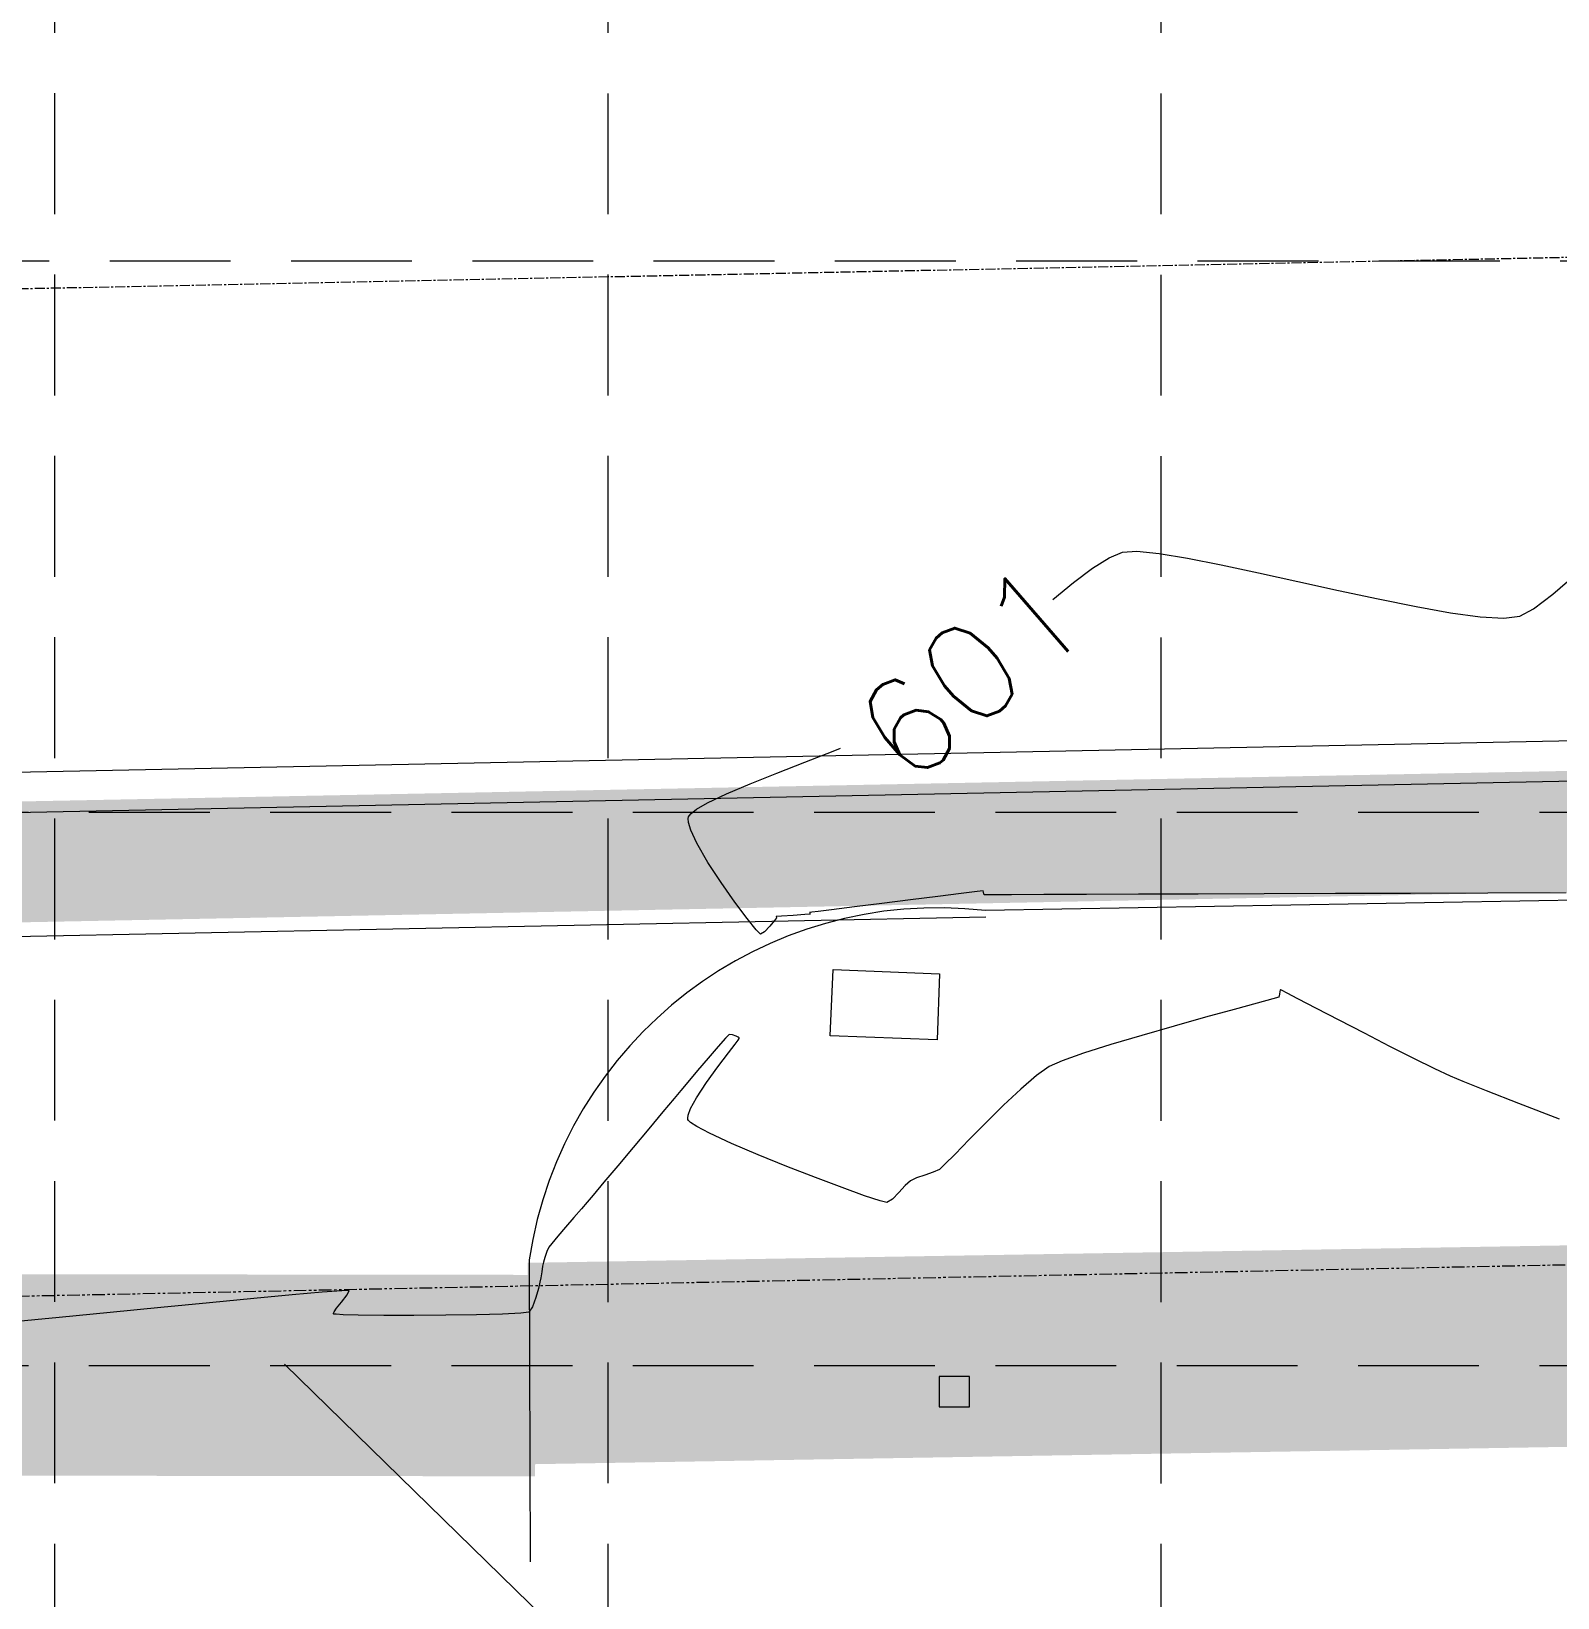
# Model space of a CAD drawing. Extents: x 2140663 to 2528301, y 336313 to 7007653.
# Drawn here: x 2527667.1 to 2527742.9, y 7007448.3 to 7007526 of the extents above; entities that cross this region are included whole.
import ezdxf

# ---------------------------------------------------------------- set-up
doc = ezdxf.new("R2010")
doc.units = 0
doc.header["$MEASUREMENT"] = 0
for name, pattern in [('HIDDEN', [0.375, 0.25, -0.125]), ('PHANTOM2', [1.25, 0.625, -0.125, 0.125, -0.125, 0.125, -0.125]), ('xdrc002pt$0$CL', [0.7000000000000001, 0.5, -0.05, 0.1, -0.05])]:
    doc.linetypes.add(name, pattern=pattern)
for name, color, linetype in [('1 EXISTING CONTOURS', 43, 'Continuous'), ('1 SILT FENCE', 200, 'Continuous'), ('GRID', 254, 'HIDDEN'), ('LIMITS OF DISTURBANCE', 1, 'HIDDEN'), ('SANDBAGS', 250, 'HIDDEN'), ('xdrc002ar$0$xdrc002ar$0$C-PKNG-FACE-N', 1, 'Continuous'), ('xdrc002bs$0$C-STRM-PIPE-E', 5, 'Continuous'), ('xdrc002bs$0$v-comm-exst', 2, 'Continuous'), ('xdrc002bs$0$v-pave-exst', 6, 'Continuous'), ('xdrc002pt$0$v-prop-line', 3, 'PHANTOM2'), ('xdrc002pt$0$V-RWAY-CNTR-E', 2, 'xdrc002pt$0$CL')]:
    doc.layers.add(name, color=color, linetype=linetype)
doc.styles.add('L200', font='simplex', dxfattribs={"height": 12})

msp = doc.modelspace()

# ---------------------------------------------------------------- linework, layer by layer
at = {"layer": '1 EXISTING CONTOURS', "color": 43, "lineweight": 0}
for points, elevation in [([(2527719.767432607, 7007499.388337472), (2527720.593646156, 7007499.90951477)], 601), ([(2527720.593646156, 7007499.90951477), (2527721.262828122, 7007500.195120349)], 601), ([(2527721.970711257, 7007500.237655167), (2527723.06846945, 7007500.127756601)], 601), ([(2527724.486546994, 7007499.893946672), (2527726.155388177, 7007499.564747405)], 601), ([(2527728.005437293, 7007499.168680827), (2527729.96713863, 7007498.734268961)], 601), ([(2527742.613271602, 7007498.109733248), (2527743.819680987, 7007499.152159638)], 601), ([(2527717.789982306, 7007497.837247), (2527718.819762876, 7007498.680311677)], 601), ([(2527706.894189936, 7007490.310831663), (2527707.252298625, 7007490.451416168)], 601), ([(2527702.772140707, 7007488.690011338), (2527704.091936329, 7007489.22109595)], 601), ([(2527700.654911154, 7007487.738305582), (2527701.602485694, 7007488.190221415)], 601), ([(2527699.838375499, 7007487.217619054), (2527700.105093053, 7007487.422383614)], 601), ([(2527699.711732763, 7007486.76757971), (2527699.698991101, 7007486.965644287)], 601), ([(2527700.674046581, 7007484.787955262), (2527700.125793362, 7007485.734704777)], 601), ([(2527714.336271692, 7007483.370654606), (2527714.036966919, 7007483.336932337)], 601), ([(2527712.097576747, 7007483.099390467), (2527710.740074517, 7007482.931059483)], 601), ([(2527714.036966919, 7007483.336932337), (2527713.243638075, 7007483.240596188)], 601), ([(2527714.371553984, 7007483.227579722), (2527714.356112208, 7007483.303851414)], 601), ([(2527714.381546234, 7007483.191806092), (2527714.371553984, 7007483.227579722)], 601), ([(2527714.891046022, 7007483.183768773), (2527714.51561359, 7007483.183398581)], 601), ([(2527717.348679812, 7007483.18988164), (2527715.749366894, 7007483.185604142)], 601), ([(2527719.469979844, 7007483.196138344), (2527717.348679812, 7007483.18988164)], 601), ([(2527722.045858149, 7007483.204133781), (2527719.469979844, 7007483.196138344)], 601), ([(2527725.008905887, 7007483.21362747), (2527722.045858149, 7007483.204133781)], 601), ([(2527731.8268743, 7007483.236147708), (2527728.291714218, 7007483.224378939)], 601), ([(2527735.546977296, 7007483.248693302), (2527731.8268743, 7007483.236147708)], 601), ([(2527739.384614363, 7007483.261775247), (2527735.546977296, 7007483.248693302)], 601), ([(2527743.272376663, 7007483.275153063), (2527739.384614363, 7007483.261775247)], 601), ([(2527704.070321166, 7007482.105334892), (2527704.088039348, 7007482.038574591)], 601), ([(2527705.487314765, 7007482.194549706), (2527704.910090192, 7007482.158297914)], 601), ([(2527705.738838526, 7007482.305355511), (2527705.726155289, 7007482.303576405)], 601), ([(2527705.742332134, 7007482.244838259), (2527705.750623659, 7007482.212329172)], 601), ([(2527706.144478233, 7007482.356886986), (2527705.836040704, 7007482.317866775)], 601), ([(2527706.81183826, 7007482.440758033), (2527706.144478233, 7007482.356886986)], 601), ([(2527729.01145565, 7007478.105265143), (2527728.718200629, 7007478.017752208)], 602), ([(2527729.065877521, 7007478.385211765), (2527729.048513018, 7007478.246884927)], 602), ([(2527729.08276443, 7007478.448122344), (2527729.065877521, 7007478.385211765)], 602), ([(2527729.107363804, 7007478.458140619), (2527729.094856362, 7007478.461865692)], 602), ([(2527729.187025452, 7007478.421091772), (2527729.107363804, 7007478.458140619)], 602), ([(2527729.432149683, 7007478.297632032), (2527729.187025452, 7007478.421091772)], 602), ([(2527723.816137576, 7007476.659856121), (2527722.212491086, 7007476.198666056)], 602), ([(2527733.261063213, 7007476.305044261), (2527732.017477136, 7007476.951362671)], 602), ([(2527701.178398834, 7007475.647490927), (2527700.689388316, 7007475.074060366)], 602), ([(2527701.550390842, 7007476.070464881), (2527701.178398834, 7007475.647490927)], 602), ([(2527702.02817005, 7007475.764587704), (2527702.181825358, 7007475.971093775)], 602), ([(2527702.224176649, 7007476.072227423), (2527702.180574173, 7007476.106189661)], 602), ([(2527702.181825358, 7007475.971093775), (2527702.229081663, 7007476.043206076)], 602), ([(2527702.233724563, 7007476.057119098), (2527702.224176649, 7007476.072227423)], 602), ([(2527702.229081663, 7007476.043206076), (2527702.233724563, 7007476.057119098)], 602), ([(2527720.67924431, 7007475.740887589), (2527719.327223252, 7007475.31256973)], 602), ([(2527722.212491086, 7007476.198666056), (2527720.67924431, 7007475.740887589)], 602), ([(2527700.689388316, 7007475.074060366), (2527700.164402557, 7007474.450948432)], 602), ([(2527719.327223252, 7007475.31256973), (2527718.267253913, 7007474.939761488)], 602), ([(2527736.758168668, 7007474.535931776), (2527735.722951911, 7007475.046409743)], 602), ([(2527700.60855645, 7007473.862529815), (2527701.175464946, 7007474.644989572)], 602), ([(2527716.987375651, 7007474.205427657), (2527716.211408665, 7007473.537200823)], 602), ([(2527717.610162298, 7007474.648511869), (2527716.987375651, 7007474.205427657)], 602), ([(2527698.99690477, 7007473.062720953), (2527698.44155471, 7007472.400850804)], 602), ([(2527699.673043626, 7007472.086242324), (2527699.692771956, 7007472.246476434)], 602), ([(2527699.683496713, 7007472.024004439), (2527699.673043626, 7007472.086242324)], 602), ([(2527699.706704544, 7007471.981499622), (2527699.683496713, 7007472.024004439)], 602), ([(2527699.815687964, 7007471.877026014), (2527699.706704544, 7007471.981499622)], 602), ([(2527701.853235541, 7007470.835334665), (2527700.762028845, 7007471.339532054)], 602), ([(2527696.968323036, 7007470.641944219), (2527696.20154029, 7007469.726039209)], 602), ([(2527703.166271659, 7007470.274806615), (2527701.853235541, 7007470.835334665)], 602), ([(2527712.944219637, 7007470.309593629), (2527712.428712677, 7007469.788198453)], 602), ([(2527709.565404303, 7007467.897720243), (2527709.222954876, 7007467.982847583)], 602), ([(2527709.831764908, 7007468.065215397), (2527709.565404303, 7007467.897720243)], 602), ([(2527694.028178913, 7007467.155968296), (2527693.61372331, 7007466.678028928)], 602), ([(2527692.687949677, 7007465.470882083), (2527692.585014119, 7007465.180233072)], 602), ([(2527692.474587303, 7007464.744735218), (2527692.43080398, 7007464.459890212)], 602), ([(2527692.38461569, 7007464.166552168), (2527692.339189461, 7007463.943123584)], 602), ([(2527681.535355414, 7007463.44786538), (2527680.045388882, 7007463.316844229)], 602), ([(2527682.511052826, 7007463.523691469), (2527681.535355414, 7007463.44786538)], 602), ([(2527692.128925754, 7007463.181234949), (2527691.963104728, 7007462.72887248)], 602), ([(2527692.261181627, 7007463.642982825), (2527692.128925754, 7007463.181234949)], 602), ([(2527673.518561825, 7007462.697834182), (2527671.000206068, 7007462.451256561)], 602), ([(2527682.09391741, 7007462.403756786), (2527682.125469392, 7007462.484322547)], 602), ([(2527682.097388135, 7007462.37847952), (2527682.09391741, 7007462.403756786)], 602), ([(2527682.115698166, 7007462.369984532), (2527682.097388135, 7007462.37847952)], 602), ([(2527682.230193992, 7007462.35453302), (2527682.115698166, 7007462.369984532)], 602), ([(2527682.246791768, 7007462.662771356), (2527682.484408133, 7007462.959425305)], 602), ([(2527690.474212383, 7007462.364757188), (2527689.18306843, 7007462.333428434)], 602), ([(2527691.391936482, 7007462.406051684), (2527690.474212383, 7007462.364757188)], 602), ([(2527691.963104728, 7007462.72887248), (2527691.784401434, 7007462.45688794)], 602), ([(2527682.578406431, 7007462.335151045), (2527682.230193992, 7007462.35453302)], 602), ([(2527683.321079918, 7007462.316250491), (2527682.578406431, 7007462.335151045)], 602), ([(2527686.087878129, 7007462.302364083), (2527684.587510366, 7007462.303476452)], 602), ([(2527687.670343915, 7007462.312489405), (2527686.087878129, 7007462.302364083)], 602), ([(2527689.18306843, 7007462.333428434), (2527687.670343915, 7007462.312489405)], 602)]:
    msp.add_lwpolyline(points, dxfattribs=dict(at, elevation=elevation))
at = {"layer": '1 EXISTING CONTOURS', "color": 43, "lineweight": 0, "extrusion": (0.05997916651414151, -0.9981996291244898, 0), "elevation": -6843273.481334418}
msp.add_lwpolyline([(2943474.448136121, 601), (2943475.157296007, 601)], dxfattribs=at)
at = {"layer": '1 EXISTING CONTOURS', "color": 43, "lineweight": 0, "extrusion": (-0.1626816923295529, -0.98667860369058, 0), "elevation": -7325364.707935506}
msp.add_lwpolyline([(1354058.287930904, 601), (1354059.72515427, 601)], dxfattribs=at)
at = {"layer": '1 EXISTING CONTOURS', "color": 43, "lineweight": 0, "extrusion": (-0.5985238906686724, 0.8011049571053942, 0), "elevation": 4100841.827186293}
msp.add_lwpolyline([(-6219123.450676369, 601.0000000000003), (-6219124.633629641, 601.0000000000003)], dxfattribs=at)
at = {"layer": '1 EXISTING CONTOURS', "color": 43, "lineweight": 0, "extrusion": (-0.2093408346816048, -0.9778427352774112, 0), "elevation": -7381388.845063358}
msp.add_lwpolyline([(1004762.849901826, 601.0000000000007), (1004764.741871822, 601.0000000000007)], dxfattribs=at)
at = {"layer": '1 EXISTING CONTOURS', "color": 43, "lineweight": 0, "extrusion": (-0.21644139620223, -0.9762956119997822, 0), "elevation": -7388495.668670517}
msp.add_lwpolyline([(951098.8653072647, 601), (951100.9177571856, 601)], dxfattribs=at)
at = {"layer": '1 EXISTING CONTOURS', "color": 43, "lineweight": 0, "extrusion": (-0.2104915133179071, -0.9775956847394209, 0), "elevation": -7382566.216980425}
msp.add_lwpolyline([(996080.9473235076, 601), (996082.9689554421, 601)], dxfattribs=at)
at = {"layer": '1 EXISTING CONTOURS', "color": 43, "lineweight": 0, "extrusion": (-0.1973452634694252, -0.9803340486722795, 0), "elevation": -7368525.074370778}
msp.add_lwpolyline([(1095127.142167909, 601), (1095129.059191757, 601)], dxfattribs=at)
at = {"layer": '1 EXISTING CONTOURS', "color": 43, "lineweight": 0, "extrusion": (-0.1739649921353286, -0.9847518375262648, 0), "elevation": -7340383.569172767}
msp.add_lwpolyline([(1270133.254952257, 601), (1270134.994226124, 601)], dxfattribs=at)
at = {"layer": '1 EXISTING CONTOURS', "color": 43, "lineweight": 0, "extrusion": (0.4772905171332316, -0.8787455617268815, 0), "elevation": -4951340.100466067}
msp.add_lwpolyline([(5565853.044051845, 601), (5565853.8054379, 601)], dxfattribs=at)
at = {"layer": '1 EXISTING CONTOURS', "color": 43, "lineweight": 0, "extrusion": (0.6050648613638814, -0.7961761824764084, 0), "elevation": -4049754.85985531}
msp.add_lwpolyline([(6252518.128647786, 601.0000000000007), (6252519.336390933, 601.0000000000007)], dxfattribs=at)
at = {"layer": '1 EXISTING CONTOURS', "color": 43, "lineweight": 0, "extrusion": (-0.133102976680481, -0.991102213497072, 0), "elevation": -7281595.360504258}
msp.add_lwpolyline([(1572527.536172971, 601.0000000000007), (1572529.026056449, 601.0000000000007)], dxfattribs=at)
at = {"layer": '1 EXISTING CONTOURS', "color": 43, "lineweight": 0, "extrusion": (-0.05586833037106737, -0.9984381451354657, 0), "elevation": -7137772.850483043}
msp.add_lwpolyline([(2132293.89785139, 601), (2132295.070627876, 601)], dxfattribs=at)
at = {"layer": '1 EXISTING CONTOURS', "color": 43, "lineweight": 0, "extrusion": (0.1195178840076274, -0.9928320479327505, 0), "elevation": -6655157.359285601}
msp.add_lwpolyline([(3347142.670467376, 601), (3347143.471919184, 601)], dxfattribs=at)
at = {"layer": '1 EXISTING CONTOURS', "color": 43, "lineweight": 0, "extrusion": (-0.3636814679990701, 0.9315233705248848, 0), "elevation": 5608360.84332944}
msp.add_lwpolyline([(-4903109.40232591, 601.0000000000003), (-4903110.903089507, 601.0000000000003)], dxfattribs=at)
at = {"layer": '1 EXISTING CONTOURS', "color": 43, "lineweight": 0, "extrusion": (-0.3611975826556311, 0.9324893062570363, 0), "elevation": 5621408.158706946}
msp.add_lwpolyline([(-4888146.703016297, 601.0000000000007), (-4888148.208939457, 601.0000000000007)], dxfattribs=at)
at = {"layer": '1 EXISTING CONTOURS', "color": 43, "lineweight": 0, "extrusion": (0.3929288927507518, -0.9195688583470345, 0), "elevation": -5450660.92309323}
msp.add_lwpolyline([(5077840.25238741, 601.0000000000007), (5077841.524347637, 601.0000000000007)], dxfattribs=at)
at = {"layer": '1 EXISTING CONTOURS', "color": 43, "lineweight": 0, "extrusion": (0.4982062903549041, -0.8670585287342517, 0), "elevation": -4816585.642087603}
msp.add_lwpolyline([(5682838.247617787, 601.0000000000007), (5682838.881736571, 601.0000000000007)], dxfattribs=at)
at = {"layer": '1 EXISTING CONTOURS', "color": 43, "lineweight": 0, "extrusion": (0.9828663553360847, -0.1843196341911558, 0), "elevation": 1192773.556424654}
msp.add_lwpolyline([(7353327.857851054, 601.0000000000007), (7353327.93799367, 601.0000000000007)], dxfattribs=at)
at = {"layer": '1 EXISTING CONTOURS', "color": 43, "lineweight": 0, "extrusion": (0.958956530009058, 0.2835531229822494, 0), "elevation": 4410948.901672164}
msp.add_lwpolyline([(6003137.64482871, 601), (6003138.047499473, 601)], dxfattribs=at)
at = {"layer": '1 EXISTING CONTOURS', "color": 43, "lineweight": 0, "extrusion": (0.9088387150423729, -0.4171476837285908, 0), "elevation": -625885.6294660107}
msp.add_lwpolyline([(7423099.601878723, 601), (7423099.661303404, 601)], dxfattribs=at)
at = {"layer": '1 EXISTING CONTOURS', "color": 43, "lineweight": 0, "extrusion": (0.7666622637847472, -0.6420506002554991, 0), "elevation": -2561269.294097752}
msp.add_lwpolyline([(6995287.05672089, 601), (6995287.212197221, 601)], dxfattribs=at)
at = {"layer": '1 EXISTING CONTOURS', "color": 43, "lineweight": 0, "extrusion": (0.9072156735213225, 0.4206658076398098, 0), "elevation": 5240978.818195589}
msp.add_lwpolyline([(5293983.875613144, 601.0000000000007), (5293984.588487921, 601.0000000000007)], dxfattribs=at)
at = {"layer": '1 EXISTING CONTOURS', "color": 43, "lineweight": 0, "extrusion": (0.8366021946521173, 0.5478108869886222, 0), "elevation": 5953456.388580056}
msp.add_lwpolyline([(4477774.00296256, 601.0000000000007), (4477775.204303503, 601.0000000000007)], dxfattribs=at)
at = {"layer": '1 EXISTING CONTOURS', "color": 43, "lineweight": 0, "extrusion": (0.8166470482600172, 0.5771374174043832, 0), "elevation": 6108520.924758897}
msp.add_lwpolyline([(4263808.751333434, 601), (4263809.928234927, 601)], dxfattribs=at)
at = {"layer": '1 EXISTING CONTOURS', "color": 43, "lineweight": 0, "extrusion": (0.9586142922905825, 0.2847079883252765, 0), "elevation": 4418189.58325975}
msp.add_lwpolyline([(5997813.178669969, 601.0000000000007), (5997813.248357216, 601.0000000000007)], dxfattribs=at)
at = {"layer": '1 EXISTING CONTOURS', "color": 43, "lineweight": 0, "extrusion": (0.7998043111052171, 0.6002608299210513, 0), "elevation": 6227984.420167324}
msp.add_lwpolyline([(4087333.444776959, 601.0000000000007), (4087334.46372058, 601.0000000000007)], dxfattribs=at)
at = {"layer": '1 EXISTING CONTOURS', "color": 43, "lineweight": 0, "extrusion": (0.1242324184511737, -0.9922531462312288, 0), "elevation": -6639173.368632074}
msp.add_lwpolyline([(3378682.680673736, 601), (3378681.527666125, 601)], dxfattribs=at)
at = {"layer": '1 EXISTING CONTOURS', "color": 43, "lineweight": 0, "extrusion": (0.1238798254469776, -0.9922972280759562, 0), "elevation": -6640373.523533179}
msp.add_lwpolyline([(3376324.684406492, 601), (3376323.317367222, 601)], dxfattribs=at)
at = {"layer": '1 EXISTING CONTOURS', "color": 43, "lineweight": 0, "extrusion": (0.1235251849250248, -0.9923414375552593, 0), "elevation": -6641579.748846835}
msp.add_lwpolyline([(3373952.734447492, 601.0000000000007), (3373951.295777802, 601.0000000000007)], dxfattribs=at)
at = {"layer": '1 EXISTING CONTOURS', "color": 43, "lineweight": 0, "extrusion": (0.1222848855950231, -0.9924950411740163, 0), "elevation": -6645791.242586438}
msp.add_lwpolyline([(3365652.146206025, 601.0000000000007), (3365650.991478514, 601.0000000000007)], dxfattribs=at)
at = {"layer": '1 EXISTING CONTOURS', "color": 43, "lineweight": 0, "extrusion": (0.8537760873144673, 0.520640367941249, 0), "elevation": 5806480.721849095}
msp.add_lwpolyline([(4666791.426560346, 601), (4666791.435763481, 601)], dxfattribs=at)
at = {"layer": '1 EXISTING CONTOURS', "color": 43, "lineweight": 0, "extrusion": (-0.019455768550069, -0.999810718621343, 0), "elevation": -7055335.42393197}
msp.add_lwpolyline([(2390899.980973691, 601.0000000000007), (2390899.966128454, 601.0000000000007)], dxfattribs=at)
at = {"layer": '1 EXISTING CONTOURS', "color": 43, "lineweight": 0, "extrusion": (-0.002283135454091608, -0.9999973936428526, 0), "elevation": -7013236.034023119}
msp.add_lwpolyline([(2511708.894186828, 601), (2511708.779753122, 601)], dxfattribs=at)
at = {"layer": '1 EXISTING CONTOURS', "color": 43, "lineweight": 0, "extrusion": (0.00213831963880176, -0.9999977137919479, 0), "elevation": -7002062.100811482}
msp.add_lwpolyline([(2542694.209397146, 601.0000000000007), (2542693.351074311, 601.0000000000007)], dxfattribs=at)
at = {"layer": '1 EXISTING CONTOURS', "color": 43, "lineweight": 0, "extrusion": (0.00327506522364015, -0.9999946369595095, 0), "elevation": -6999167.167939668}
msp.add_lwpolyline([(2550664.700018445, 601.0000000000003), (2550661.417192509, 601.0000000000003)], dxfattribs=at)
at = {"layer": '1 EXISTING CONTOURS', "color": 43, "lineweight": 0, "extrusion": (0.7794947730636268, 0.6264087313938761, 0), "elevation": 6359878.896674771}
msp.add_lwpolyline([(3878919.876399301, 601.0000000000007), (3878920.603243909, 601.0000000000007)], dxfattribs=at)
at = {"layer": '1 EXISTING CONTOURS', "color": 43, "lineweight": 0, "extrusion": (0.7657303452222649, -0.6431617513548137, 0), "elevation": -2571404.69160913}
msp.add_lwpolyline([(6991564.062018923, 601), (6991563.691272896, 601)], dxfattribs=at)
at = {"layer": '1 EXISTING CONTOURS', "color": 43, "lineweight": 0, "extrusion": (0.7844981496575097, -0.6201311580496046, 0), "elevation": -2362578.771644476}
msp.add_lwpolyline([(7064864.756342562, 601.0000000000007), (7064864.58958124, 601.0000000000007)], dxfattribs=at)
at = {"layer": '1 EXISTING CONTOURS', "color": 43, "lineweight": 0, "extrusion": (0.06448669776867813, -0.9979185667232029, 0), "elevation": -6829893.210462834}
msp.add_lwpolyline([(2974332.466885027, 601.0000000000003), (2974332.203601455, 601.0000000000003)], dxfattribs=at)
at = {"layer": '1 EXISTING CONTOURS', "color": 43, "lineweight": 0, "extrusion": (0.06224069843836551, -0.9980611681945674, 0), "elevation": -6836569.709963303}
msp.add_lwpolyline([(2958954.699242609, 601), (2958954.121088202, 601)], dxfattribs=at)
at = {"layer": '1 EXISTING CONTOURS', "color": 43, "lineweight": 0, "extrusion": (0.0673698173410927, -0.9977280730296346, 0), "elevation": -6821270.649785084}
msp.add_lwpolyline([(2994055.784421243, 601.0000000000007), (2994055.520512767, 601.0000000000007)], dxfattribs=at)
at = {"layer": '1 EXISTING CONTOURS', "color": 43, "lineweight": 0, "extrusion": (0.98353946549615, 0.1806934415288711, 0), "elevation": 3752304.432720212}
msp.add_lwpolyline([(6435395.552502034, 601), (6435395.541887709, 601)], dxfattribs=at)
at = {"layer": '1 EXISTING CONTOURS', "color": 43, "lineweight": 0, "extrusion": (0.959077666751516, 0.2831431248299496, 0), "elevation": 4408386.545584208}
msp.add_lwpolyline([(6005017.26900699, 601.0000000000007), (6005017.218647629, 601.0000000000007)], dxfattribs=at)
at = {"layer": '1 EXISTING CONTOURS', "color": 43, "lineweight": 0, "extrusion": (0.1276606810826017, -0.9918179018880061, 0), "elevation": -6627457.761418506}
msp.add_lwpolyline([(3401603.864265121, 601.0000000000007), (3401603.766261064, 601.0000000000007)], dxfattribs=at)
at = {"layer": '1 EXISTING CONTOURS', "color": 43, "lineweight": 0, "extrusion": (0.7165286868066427, 0.697557625564475, 0), "elevation": 6699293.882009359}
msp.add_lwpolyline([(3257842.615373332, 601.0000000000007), (3257842.916772787, 601.0000000000007)], dxfattribs=at)
at = {"layer": '1 EXISTING CONTOURS', "color": 43, "lineweight": 0, "extrusion": (0.5317898809899285, -0.8468763324575305, 0), "elevation": -4590262.968003985}
msp.add_lwpolyline([(5867159.921494083, 601), (5867159.696875634, 601)], dxfattribs=at)
at = {"layer": '1 EXISTING CONTOURS', "color": 43, "lineweight": 0, "extrusion": (0.723332199258528, -0.6905002024009994, 0), "elevation": -3010297.969800677}
msp.add_lwpolyline([(6814117.042593911, 601), (6814116.655358134, 601)], dxfattribs=at)
at = {"layer": '1 EXISTING CONTOURS', "color": 43, "lineweight": 0, "extrusion": (0.2659354544227698, -0.9639908371353718, 0), "elevation": -6082931.915208497}
msp.add_lwpolyline([(4300244.174117848, 602), (4300243.368108816, 602)], dxfattribs=at)
at = {"layer": '1 EXISTING CONTOURS', "color": 43, "lineweight": 0, "extrusion": (0.9674283348032464, -0.2531450513437262, 0), "elevation": 671488.2636390144}
msp.add_lwpolyline([(7419115.111322716, 602), (7419114.964934835, 602)], dxfattribs=at)
at = {"layer": '1 EXISTING CONTOURS', "color": 43, "lineweight": 0, "extrusion": (0.7507734907456676, -0.660559736582215, 0), "elevation": -2731106.13067085}
msp.add_lwpolyline([(6930745.131189507, 602.0000000000007), (6930745.112883923, 602.0000000000007)], dxfattribs=at)
at = {"layer": '1 EXISTING CONTOURS', "color": 43, "lineweight": 0, "extrusion": (-0.4591379651233619, -0.8883649750988492, 0), "elevation": -7385774.831241246}
msp.add_lwpolyline([(-971852.4349107742, 602.0000000000003), (-971853.0321726105, 602.0000000000003)], dxfattribs=at)
at = {"layer": '1 EXISTING CONTOURS', "color": 43, "lineweight": 0, "extrusion": (-0.4624056248168661, -0.8866685052136024, 0), "elevation": -7382146.617118306}
msp.add_lwpolyline([(-999037.6631731424, 602.0000000000003), (-999038.706160794, 602.0000000000003)], dxfattribs=at)
at = {"layer": '1 EXISTING CONTOURS', "color": 43, "lineweight": 0, "extrusion": (0.2661560128040866, -0.9639299647008754, 0), "elevation": -6081947.843677804}
msp.add_lwpolyline([(4301633.864829702, 602), (4301632.400026281, 602)], dxfattribs=at)
at = {"layer": '1 EXISTING CONTOURS', "color": 43, "lineweight": 0, "extrusion": (0.264307359481781, -0.964438499710463, 0), "elevation": -6090184.281840157}
msp.add_lwpolyline([(4289966.098147294, 602.0000000000007), (4289964.905858083, 602.0000000000007)], dxfattribs=at)
at = {"layer": '1 EXISTING CONTOURS', "color": 43, "lineweight": 0, "extrusion": (0.4627003264191785, 0.8865147533637475, 0), "elevation": 7381814.130826306}
msp.add_lwpolyline([(1001490.146726986, 602.0000000000003), (1001491.421332571, 602.0000000000003)], dxfattribs=at)
at = {"layer": '1 EXISTING CONTOURS', "color": 43, "lineweight": 0, "extrusion": (0.2701159383715457, -0.9628278038349637, 0), "elevation": -6064214.87229393}
msp.add_lwpolyline([(4326595.527758753, 602), (4326593.904186819, 602)], dxfattribs=at)
at = {"layer": '1 EXISTING CONTOURS', "color": 43, "lineweight": 0, "extrusion": (0.7026166955162695, -0.7115685344236335, 0), "elevation": -3210294.166882412}
msp.add_lwpolyline([(6722202.812643474, 602), (6722202.568211326, 602)], dxfattribs=at)
at = {"layer": '1 EXISTING CONTOURS', "color": 43, "lineweight": 0, "extrusion": (0.7935263965029622, -0.6085358313633007, 0), "elevation": -2258501.80831455}
msp.add_lwpolyline([(7098813.712571903, 602), (7098814.247206282, 602)], dxfattribs=at)
at = {"layer": '1 EXISTING CONTOURS', "color": 43, "lineweight": 0, "extrusion": (-0.1230386594500711, -0.9924018784145512, 0), "elevation": -7265237.617361661}
msp.add_lwpolyline([(1646305.626825704, 602.0000000000007), (1646305.45631856, 602.0000000000007)], dxfattribs=at)
at = {"layer": '1 EXISTING CONTOURS', "color": 43, "lineweight": 0, "extrusion": (-0.3238157955969114, -0.946120145923307, 0), "elevation": -7448424.224668467}
msp.add_lwpolyline([(122378.3847154039, 602.0000000000007), (122378.1966563687, 602.0000000000007)], dxfattribs=at)
at = {"layer": '1 EXISTING CONTOURS', "color": 43, "lineweight": 0, "extrusion": (0.4444816580242368, 0.8957879524083954, 0), "elevation": 7400729.928927481}
msp.add_lwpolyline([(850409.4376096283, 602.0000000000007), (850409.5594186462, 602.0000000000007)], dxfattribs=at)
at = {"layer": '1 EXISTING CONTOURS', "color": 43, "lineweight": 0, "extrusion": (-0.4579256117569481, -0.888990514064703, 0), "elevation": -7387093.762648281}
msp.add_lwpolyline([(-961770.5589698087, 602), (-961771.9826886775, 602)], dxfattribs=at)
at = {"layer": '1 EXISTING CONTOURS', "color": 43, "lineweight": 0, "extrusion": (-0.4523173634363862, -0.8918570528587841, 0), "elevation": -7393004.800542041}
msp.add_lwpolyline([(-915223.705060563, 602), (-915225.046324979, 602)], dxfattribs=at)
at = {"layer": '1 EXISTING CONTOURS', "color": 43, "lineweight": 0, "extrusion": (0.7967724870255424, -0.6042794088160971, 0), "elevation": -2220469.883735496}
msp.add_lwpolyline([(7110800.772630482, 602), (7110801.645340887, 602)], dxfattribs=at)
at = {"layer": '1 EXISTING CONTOURS', "color": 43, "lineweight": 0, "extrusion": (0.4052191480044685, -0.914219580894291, 0), "elevation": -5382090.959904035}
msp.add_lwpolyline([(5150452.559660532, 602.0000000000003), (5150451.840914589, 602.0000000000003)], dxfattribs=at)
at = {"layer": '1 EXISTING CONTOURS', "color": 43, "lineweight": 0, "extrusion": (0.7660856075080534, -0.6427385486875803, 0), "elevation": -2567539.242523357}
msp.add_lwpolyline([(6992975.657037448, 602.0000000000003), (6992974.910361013, 602.0000000000003)], dxfattribs=at)
at = {"layer": '1 EXISTING CONTOURS', "color": 43, "lineweight": 0, "extrusion": (-0.4210875756047777, -0.9070199852656449, 0), "elevation": -7420317.993594547}
msp.add_lwpolyline([(-658051.8433905351, 602), (-658052.7062981525, 602)], dxfattribs=at)
at = {"layer": '1 EXISTING CONTOURS', "color": 43, "lineweight": 0, "extrusion": (-0.3807949835450307, -0.9246594943582963, 0), "elevation": -7442077.300410856}
msp.add_lwpolyline([(-331113.823739267, 602.0000000000003), (-331114.4958503349, 602.0000000000003)], dxfattribs=at)
at = {"layer": '1 EXISTING CONTOURS', "color": 43, "lineweight": 0, "extrusion": (0.7646742321962751, -0.6444170378062931, 0), "elevation": -2582868.743904581}
msp.add_lwpolyline([(6987326.901870158, 602.0000000000007), (6987326.383923533, 602.0000000000007)], dxfattribs=at)
at = {"layer": '1 EXISTING CONTOURS', "color": 43, "lineweight": 0, "extrusion": (0.7649140967504083, -0.6441323036399486, 0), "elevation": -2580267.171318174}
msp.add_lwpolyline([(6988288.573281279, 602), (6988288.024005257, 602)], dxfattribs=at)
at = {"layer": '1 EXISTING CONTOURS', "color": 43, "lineweight": 0, "extrusion": (0.8349471593039172, -0.5503301201736277, 0), "elevation": -1745927.490194599}
msp.add_lwpolyline([(7241939.257162043, 602.0000000000003), (7241940.175085541, 602.0000000000003)], dxfattribs=at)
at = {"layer": '1 EXISTING CONTOURS', "color": 43, "lineweight": 0, "extrusion": (0.684664203479787, -0.7288586478003735, 0), "elevation": -3376820.880314033}
msp.add_lwpolyline([(6640114.10762369, 602), (6640112.926704439, 602)], dxfattribs=at)
at = {"layer": '1 EXISTING CONTOURS', "color": 43, "lineweight": 0, "extrusion": (-0.3701529466753146, -0.9289708262736681, 0), "elevation": -7445388.563633412}
msp.add_lwpolyline([(-245640.8664727886, 602), (-245642.1097419574, 602)], dxfattribs=at)
at = {"layer": '1 EXISTING CONTOURS', "color": 43, "lineweight": 0, "extrusion": (-0.3659491440363822, -0.9306348499701906, 0), "elevation": -7446423.04830517}
msp.add_lwpolyline([(-211974.8740047617, 602), (-211976.6129417927, 602)], dxfattribs=at)
at = {"layer": '1 EXISTING CONTOURS', "color": 43, "lineweight": 0, "extrusion": (0.9363195089490662, -0.3511492234953392, 0), "elevation": -93933.9029083969}
msp.add_lwpolyline([(7448832.757141306, 602.0000000000007), (7448833.096095036, 602.0000000000007)], dxfattribs=at)
at = {"layer": '1 EXISTING CONTOURS', "color": 43, "lineweight": 0, "extrusion": (0.8770124141057567, -0.480467715361181, 0), "elevation": -1150040.219129711}
msp.add_lwpolyline([(7360118.583690105, 602.0000000000007), (7360119.190599159, 602.0000000000007)], dxfattribs=at)
at = {"layer": '1 EXISTING CONTOURS', "color": 43, "lineweight": 0, "extrusion": (-0.701786093423394, 0.7123877308583657, 0), "elevation": 3218122.114983562}
msp.add_lwpolyline([(-6718460.313953338, 602), (-6718459.082804517, 602)], dxfattribs=at)
at = {"layer": '1 EXISTING CONTOURS', "color": 43, "lineweight": 0, "extrusion": (-0.3633151742952629, -0.9316662944030994, 0), "elevation": -7446992.873996453}
msp.add_lwpolyline([(-190908.0192437703, 602), (-190910.1783191194, 602)], dxfattribs=at)
at = {"layer": '1 EXISTING CONTOURS', "color": 43, "lineweight": 0, "extrusion": (0.7665154557030366, -0.642225860712854, 0), "elevation": -2562860.071249813}
msp.add_lwpolyline([(6994689.207914619, 602), (6994688.115811203, 602)], dxfattribs=at)
at = {"layer": '1 EXISTING CONTOURS', "color": 43, "lineweight": 0, "extrusion": (-0.5475548486139753, -0.8367697937660792, 0), "elevation": -7247695.087281257}
msp.add_lwpolyline([(-1721871.982736302, 602), (-1721872.349315894, 602)], dxfattribs=at)
at = {"layer": '1 EXISTING CONTOURS', "color": 43, "lineweight": 0, "extrusion": (0.7112162847533905, -0.702973254328772, 0), "elevation": -3128313.604467955}
msp.add_lwpolyline([(6760743.774642364, 602.0000000000007), (6760742.601107943, 602.0000000000007)], dxfattribs=at)
at = {"layer": '1 EXISTING CONTOURS', "color": 43, "lineweight": 0, "extrusion": (0.7667079632527805, -0.6419960273122982, 0), "elevation": -2560762.919332567}
msp.add_lwpolyline([(6995456.157624635, 602), (6995454.955351437, 602)], dxfattribs=at)
at = {"layer": '1 EXISTING CONTOURS', "color": 43, "lineweight": 0, "extrusion": (-0.4658990907835878, -0.8848378592753738, 0), "elevation": -7378129.425807301}
msp.add_lwpolyline([(-1028169.1946177, 602), (-1028169.917459906, 602)], dxfattribs=at)
at = {"layer": '1 EXISTING CONTOURS', "color": 43, "lineweight": 0, "extrusion": (0.7149954082414373, -0.6991291484365822, 0), "elevation": -3091823.601771343}
msp.add_lwpolyline([(6777507.900538719, 602.0000000000007), (6777506.892932051, 602.0000000000007)], dxfattribs=at)
at = {"layer": '1 EXISTING CONTOURS', "color": 43, "lineweight": 0, "extrusion": (-0.3758810200172658, -0.9266679333994351, 0), "elevation": -7443713.642352083}
msp.add_lwpolyline([(-291632.0672426876, 602), (-291633.6052988134, 602)], dxfattribs=at)
at = {"layer": '1 EXISTING CONTOURS', "color": 43, "lineweight": 0, "extrusion": (0.7667076068426348, -0.6419964529572106, 0), "elevation": -2560766.802814036}
msp.add_lwpolyline([(6995452.33921602, 602.0000000000007), (6995451.27042283, 602.0000000000007)], dxfattribs=at)
at = {"layer": '1 EXISTING CONTOURS', "color": 43, "lineweight": 0, "extrusion": (-0.3634078394810243, -0.9316301531207188, 0), "elevation": -7446957.730964697}
msp.add_lwpolyline([(-191682.0743500399, 602), (-191683.607040036, 602)], dxfattribs=at)
at = {"layer": '1 EXISTING CONTOURS', "color": 43, "lineweight": 0, "extrusion": (0.3261630613120444, -0.9453135233537895, 0), "elevation": -5799809.359608967}
msp.add_lwpolyline([(4675057.885787353, 602), (4675057.448052574, 602)], dxfattribs=at)
at = {"layer": '1 EXISTING CONTOURS', "color": 43, "lineweight": 0, "extrusion": (-0.4136783184133469, 0.91042311530118, 0), "elevation": 5334102.538552564}
msp.add_lwpolyline([(-5200125.808972547, 602.0000000000007), (-5200125.474589765, 602.0000000000007)], dxfattribs=at)
at = {"layer": '1 EXISTING CONTOURS', "color": 43, "lineweight": 0, "extrusion": (-0.6771008218751373, 0.7358902615308982, 0), "elevation": 3445212.612161875}
msp.add_lwpolyline([(-6604882.513094643, 602.0000000000007), (-6604882.162305092, 602.0000000000007)], dxfattribs=at)
at = {"layer": '1 EXISTING CONTOURS', "color": 43, "lineweight": 0, "extrusion": (0.7664522371614931, -0.6423013063587388, 0), "elevation": -2563548.550344098}
msp.add_lwpolyline([(6994432.351898434, 602.0000000000007), (6994431.526755018, 602.0000000000007)], dxfattribs=at)
at = {"layer": '1 EXISTING CONTOURS', "color": 43, "lineweight": 0, "extrusion": (-0.3522250504171874, -0.9359153347705175, 0), "elevation": -7448719.205902841}
msp.add_lwpolyline([(-102485.9342560726, 602), (-102487.3456389643, 602)], dxfattribs=at)
at = {"layer": '1 EXISTING CONTOURS', "color": 43, "lineweight": 0, "extrusion": (0.33943642131708, 0.9406290001288785, 0), "elevation": 7449424.156443437}
msp.add_lwpolyline([(954.0762518108822, 602.0000000000003), (955.2503292844631, 602.0000000000003)], dxfattribs=at)
at = {"layer": '1 EXISTING CONTOURS', "color": 43, "lineweight": 0, "extrusion": (0.7425224407419756, -0.6698211888217478, 0), "elevation": -2816869.299185318}
msp.add_lwpolyline([(6896316.833393944, 602.0000000000007), (6896316.356301337, 602.0000000000007)], dxfattribs=at)
at = {"layer": '1 EXISTING CONTOURS', "color": 43, "lineweight": 0, "extrusion": (0.6742610904790735, -0.7384930479469464, 0), "elevation": -3470630.135939528}
msp.add_lwpolyline([(6591560.486033574, 602), (6591560.132074488, 602)], dxfattribs=at)
at = {"layer": '1 EXISTING CONTOURS', "color": 43, "lineweight": 0, "extrusion": (-0.4132031911158708, 0.9106388542400664, 0), "elevation": 5336815.389468808}
msp.add_lwpolyline([(-5197340.488814894, 602.0000000000003), (-5197340.154373163, 602.0000000000003)], dxfattribs=at)
at = {"layer": '1 EXISTING CONTOURS', "color": 43, "lineweight": 0, "extrusion": (0.3260419856165156, -0.9453552896214417, 0), "elevation": -5800408.079868235}
msp.add_lwpolyline([(4674314.58690993, 602), (4674314.149150128, 602)], dxfattribs=at)
at = {"layer": '1 EXISTING CONTOURS', "color": 43, "lineweight": 0, "extrusion": (0.7588570958411723, -0.6512571750787105, 0), "elevation": -2645504.712142578}
msp.add_lwpolyline([(6963846.055838339, 602.0000000000003), (6963845.625774562, 602.0000000000003)], dxfattribs=at)
at = {"layer": '1 EXISTING CONTOURS', "color": 43, "lineweight": 0, "extrusion": (0.7654946572433532, -0.6434422505026238, 0), "elevation": -2573964.150192143}
msp.add_lwpolyline([(6990605.27464979, 602), (6990604.811095344, 602)], dxfattribs=at)
at = {"layer": '1 EXISTING CONTOURS', "color": 43, "lineweight": 0, "extrusion": (-0.3181886864666861, -0.9480274045641323, 0), "elevation": -7447560.16176699}
msp.add_lwpolyline([(166640.5812110994, 602), (166639.7603387353, 602)], dxfattribs=at)
at = {"layer": '1 EXISTING CONTOURS', "color": 43, "lineweight": 0, "extrusion": (0.7171328214228857, -0.6969365225313218, 0), "elevation": -3071056.741728572}
msp.add_lwpolyline([(6786939.10566211, 602), (6786938.644757155, 602)], dxfattribs=at)
at = {"layer": '1 EXISTING CONTOURS', "color": 43, "lineweight": 0, "extrusion": (0.7555692063909739, -0.6550688317678638, 0), "elevation": -2680525.552641482}
msp.add_lwpolyline([(6950440.550297808, 602), (6950439.971951546, 602)], dxfattribs=at)
at = {"layer": '1 EXISTING CONTOURS', "color": 43, "lineweight": 0, "extrusion": (0.7577359230648918, -0.6525613158140747, 0), "elevation": -2657477.422317976}
msp.add_lwpolyline([(6959284.302168839, 602.0000000000007), (6959283.709306389, 602.0000000000007)], dxfattribs=at)
at = {"layer": '1 EXISTING CONTOURS', "color": 43, "lineweight": 0, "extrusion": (0.9124289688824779, -0.4092351118172272, 0), "elevation": -561360.8826140855}
msp.add_lwpolyline([(7428235.339615039, 602.0000000000007), (7428235.093869183, 602.0000000000007)], dxfattribs=at)
at = {"layer": '1 EXISTING CONTOURS', "color": 43, "lineweight": 0, "extrusion": (0.7893488406128876, -0.6139449550432761, 0), "elevation": -2306966.839108356}
msp.add_lwpolyline([(7083199.389093664, 602), (7083199.15747746, 602)], dxfattribs=at)
at = {"layer": '1 EXISTING CONTOURS', "color": 43, "lineweight": 0, "extrusion": (0.7641978171290549, -0.6449819348595647, 0), "elevation": -2588031.4803855}
msp.add_lwpolyline([(6985406.86383268, 602.0000000000007), (6985406.404708041, 602.0000000000007)], dxfattribs=at)
at = {"layer": '1 EXISTING CONTOURS', "color": 43, "lineweight": 0, "extrusion": (0.9818736363976047, -0.1895367039582158, 0), "elevation": 1153702.830897382}
msp.add_lwpolyline([(7359535.592698263, 602), (7359535.391094444, 602)], dxfattribs=at)
at = {"layer": '1 EXISTING CONTOURS', "color": 43, "lineweight": 0, "extrusion": (0.956765648574919, -0.2908599211081079, 0), "elevation": 380218.6660086431}
msp.add_lwpolyline([(7439706.433894614, 602), (7439706.185611892, 602)], dxfattribs=at)
at = {"layer": '1 EXISTING CONTOURS', "color": 43, "lineweight": 0, "extrusion": (0.9678450908673791, -0.2515469739112647, 0), "elevation": 683708.2720225668}
msp.add_lwpolyline([(7417972.935684123, 602.0000000000003), (7417972.625571729, 602.0000000000003)], dxfattribs=at)
at = {"layer": '1 EXISTING CONTOURS', "color": 43, "lineweight": 0, "extrusion": (0.9878294058771313, -0.1555411999581915, 0), "elevation": 1406979.481405513}
msp.add_lwpolyline([(7315339.76793095, 602.0000000000003), (7315339.470978823, 602.0000000000003)], dxfattribs=at)
at = {"layer": '1 EXISTING CONTOURS', "color": 43, "lineweight": 0, "extrusion": (0.09453123276951542, -0.9955218963092051, 0), "elevation": -6737138.463595942}
msp.add_lwpolyline([(3178783.068515957, 602), (3178780.848676694, 602)], dxfattribs=at)
at = {"layer": '1 EXISTING CONTOURS', "color": 43, "lineweight": 0, "extrusion": (0.09201197419130158, -0.995757900599046, 0), "elevation": -6745160.129805451}
msp.add_lwpolyline([(3161727.909238498, 602.0000000000003), (3161725.999771424, 602.0000000000003)], dxfattribs=at)
at = {"layer": '1 EXISTING CONTOURS', "color": 43, "lineweight": 0, "extrusion": (0.7840484475477201, -0.6206996309794379, 0), "elevation": -2367704.145223607}
msp.add_lwpolyline([(7063122.039890882, 602.0000000000003), (7063122.499843345, 602.0000000000003)], dxfattribs=at)
at = {"layer": '1 EXISTING CONTOURS', "color": 43, "lineweight": 0, "extrusion": (0.02818118883438672, -0.9996028314265024, 0), "elevation": -6933447.281242572}
msp.add_lwpolyline([(2724157.606508915, 602), (2724157.247806883, 602)], dxfattribs=at)
at = {"layer": '1 EXISTING CONTOURS', "color": 43, "lineweight": 0, "extrusion": (0.9062448215160521, -0.42275326548158, 0), "elevation": -671728.5806360259}
msp.add_lwpolyline([(7419063.490836235, 602.0000000000003), (7419063.726699424, 602.0000000000003)], dxfattribs=at)
at = {"layer": '1 EXISTING CONTOURS', "color": 43, "lineweight": 0, "extrusion": (0.0984600592673659, -0.9951410034407521, 0), "elevation": -6724538.578828157}
msp.add_lwpolyline([(3205344.223777717, 602.0000000000007), (3205341.693200401, 602.0000000000007)], dxfattribs=at)
at = {"layer": '1 EXISTING CONTOURS', "color": 43, "lineweight": 0, "extrusion": (0.09620500877711911, -0.9953615404897834, 0), "elevation": -6731784.012801996}
msp.add_lwpolyline([(3190104.444459639, 602.0000000000003), (3190102.017641402, 602.0000000000003)], dxfattribs=at)
at = {"layer": '1 EXISTING CONTOURS', "color": 43, "lineweight": 0, "extrusion": (0.8269756615087435, -0.5622377213173948, 0), "elevation": -1849528.141608763}
msp.add_lwpolyline([(7216159.161908964, 602.0000000000007), (7216159.377693802, 602.0000000000007)], dxfattribs=at)
at = {"layer": '1 EXISTING CONTOURS', "color": 43, "lineweight": 0, "extrusion": (0.128457528990341, -0.9917150111023306, 0), "elevation": -6624704.667558395}
msp.add_lwpolyline([(3406911.197735347, 602), (3406910.801991663, 602)], dxfattribs=at)
at = {"layer": '1 EXISTING CONTOURS', "color": 43, "lineweight": 0, "extrusion": (0.09937636740880748, -0.9950499171401552, 0), "elevation": -6721584.171810743}
msp.add_lwpolyline([(3211532.451895872, 602), (3211530.02454225, 602)], dxfattribs=at)
at = {"layer": '1 EXISTING CONTOURS', "color": 43, "lineweight": 0, "extrusion": (-0.01008613564875019, -0.9999491336401443, 0), "elevation": -7032600.429004134}
msp.add_lwpolyline([(2456877.798050169, 602), (2456876.531555299, 602)], dxfattribs=at)
at = {"layer": '1 SILT FENCE', "color": 200, "linetype": 'Continuous', "lineweight": 0, "const_width": 10}
msp.add_lwpolyline([(2527691.8070874, 7007459.910734712), (2528105.114774872, 7007466.851410929)], dxfattribs=at)
at = {"layer": 'GRID', "color": 253, "linetype": 'HIDDEN', "lineweight": 0, "ltscale": 24}
for p, q in [((2527668.266930372, 7006031.968759974), (2527668.266930372, 7007624.562990395)), ((2527695.724402441, 7006031.964443088), (2527695.724402441, 7007624.562990395)), ((2527723.181874511, 7006031.960126197), (2527723.181874511, 7007624.562990395)), ((2527229.983776069, 7007514.580157942), (2528272.331315909, 7007514.733102113)), ((2527228.947377252, 7007487.275630045), (2528272.331315909, 7007487.275630045)), ((2527228.947377252, 7007459.818157976), (2528272.331315909, 7007459.818157976))]:
    msp.add_line(p, q, dxfattribs=at)
at = {"layer": 'LIMITS OF DISTURBANCE', "color": 7, "linetype": 'Continuous', "lineweight": 0}
msp.add_line((2527861.060326104, 7007282.788573408), (2527679.655602895, 7007459.87654717), dxfattribs=at)
at = {"layer": 'LIMITS OF DISTURBANCE', "ltscale": 70, "const_width": 6}
msp.add_lwpolyline([(2527323.279507909, 7007478.034385583), (2527323.279507909, 7007463.102355542), (2527345.362386929, 7006446.874516389, 0.3527120601780434), (2527681.725039883, 7006131.321992346), (2528205.897920626, 7006144.525554366), (2528183.386823632, 7007495.015237641)], format="xyb", close=True, dxfattribs=at)
at = {"layer": 'SANDBAGS', "color": 2, "linetype": 'Continuous', "lineweight": 0, "const_width": 10}
msp.add_lwpolyline([(2527661.587537706, 7007459.35116212), (2527692.095476117, 7007459.312922503)], dxfattribs=at)
at = {"layer": 'xdrc002ar$0$xdrc002ar$0$C-PKNG-FACE-N', "color": 7, "lineweight": 0}
msp.add_line((2527630.469384026, 7007480.377542998), (2527714.464244336, 7007482.088874218), dxfattribs=at)
at = {"layer": 'xdrc002bs$0$C-STRM-PIPE-E', "color": 5, "lineweight": 0}
for p, q in [((2527591.312528847, 7007487.738834859), (2527892.311090905, 7007493.849968021)), ((2527601.639681472, 7007485.94809348), (2527892.351688269, 7007491.8503801))]:
    msp.add_line(p, q, dxfattribs=at)
at = {"layer": 'xdrc002bs$0$v-comm-exst', "color": 7, "lineweight": 0}
for points in [[(2527706.74265208, 7007476.182088847), (2527706.894134378, 7007479.478184028), (2527712.168640777, 7007479.251260624), (2527712.04896316, 7007475.973188098), (2527706.74265208, 7007476.182088847)], [(2527712.15563182, 7007457.767745992), (2527713.65563182, 7007457.767745992), (2527713.65563182, 7007459.267745992), (2527712.15563182, 7007459.267745992), (2527712.15563182, 7007457.767745992)]]:
    msp.add_lwpolyline(points, dxfattribs=at)
at = {"layer": 'xdrc002bs$0$v-pave-exst', "color": 7, "lineweight": 0}
msp.add_lwpolyline([(2527875.325527198, 7007485.54518708), (2527828.33418015, 7007484.507504335), (2527790.241843021, 7007483.725919287), (2527714.462598443, 7007482.397023675, 0.4043652713190415), (2527691.802102856, 7007465.051320417, -0.5814380765081351)], format="xyb", dxfattribs=at)
msp.add_lwpolyline([(2527691.802102856, 7007465.051320417), (2527691.850079918, 7007450.065724562)], dxfattribs=at)
at = {"layer": 'xdrc002pt$0$v-prop-line', "color": 7, "lineweight": 0}
msp.add_line((2527332.689760574, 7007456.482693586), (2528169.444881075, 7007473.471219813), dxfattribs=at)
at = {"layer": 'xdrc002pt$0$V-RWAY-CNTR-E', "color": 7, "lineweight": 0}
msp.add_line((2527284.938087328, 7007505.523501908), (2528222.469736997, 7007524.558080399), dxfattribs=at)

# ---------------------------------------------------------------- texts
at = {"layer": '1 EXISTING CONTOURS', "color": 43, "lineweight": 0, "insert": (2527707.492694132, 7007492.005800362, 601), "char_height": 4.8, "width": 16.8, "attachment_point": 1, "rotation": 40.932527664582814, "style": 'L200'}
msp.add_mtext('\\Ftxt.shx;\\W1.0000000000;\\T1.0000000000;\\o\\l601', dxfattribs=at)

doc.saveas('drawing.dxf')
